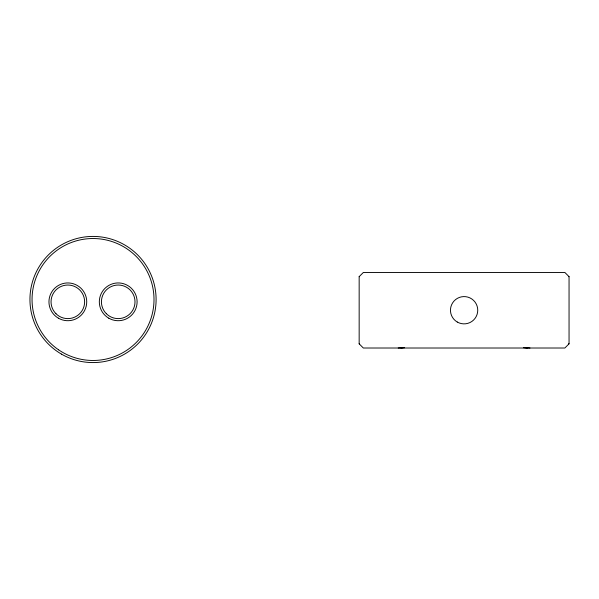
<?xml version="1.0" encoding="UTF-8"?>
<svg xmlns="http://www.w3.org/2000/svg" width="599" height="599" viewBox="0 0 599 599"><rect width="100%" height="100%" fill="white"/><g stroke="black" fill="none" stroke-linecap="round" stroke-linejoin="round"><path stroke-width="0.9" d="M359.16 276.648L363.361 272.455L564.85 272.455L569.05 276.648L569.05 343.811L564.85 348.012L363.331 348.012L359.16 343.811L359.16 276.648L359.58 276.648M400.963 348.012L404.647 347.719M398.215 348.012L402.506 347.697M568.571 276.648L569.05 276.648M359.13 343.811L359.58 343.811M568.571 343.811L569.05 343.811M525.705 347.697L529.995 348.012M523.474 347.705L527.247 348.012M457.284 322.045A13.642 13.642 0 0 0 477.747 310.23A13.642 13.642 0 0 0 457.284 298.414A13.642 13.642 0 0 0 457.284 322.045M58.395 318.181A18.891 18.891 0 0 0 86.728 301.821A18.891 18.891 0 0 0 58.395 285.468A18.891 18.891 0 0 0 58.395 318.181M55.962 313.696A16.794 16.794 0 0 0 84.055 306.171A16.794 16.794 0 0 0 63.494 285.603A16.794 16.794 0 0 0 55.962 313.696M58.582 349.816A60.978 60.978 0 0 0 153.823 304.165A60.978 60.978 0 0 0 66.669 244.512A60.978 60.978 0 0 0 58.582 349.816M108.763 318.181A18.891 18.891 0 0 0 137.104 301.821A18.891 18.891 0 0 0 108.763 285.468A18.891 18.891 0 0 0 108.763 318.181M106.337 313.696A16.794 16.794 0 0 0 134.431 306.171A16.794 16.794 0 0 0 113.862 285.603A16.794 16.794 0 0 0 106.337 313.696M61.487 354.121A63.075 63.075 0 0 0 156.099 299.493A63.075 63.075 0 0 0 61.487 244.871A63.075 63.075 0 0 0 61.487 354.121"/></g></svg>
